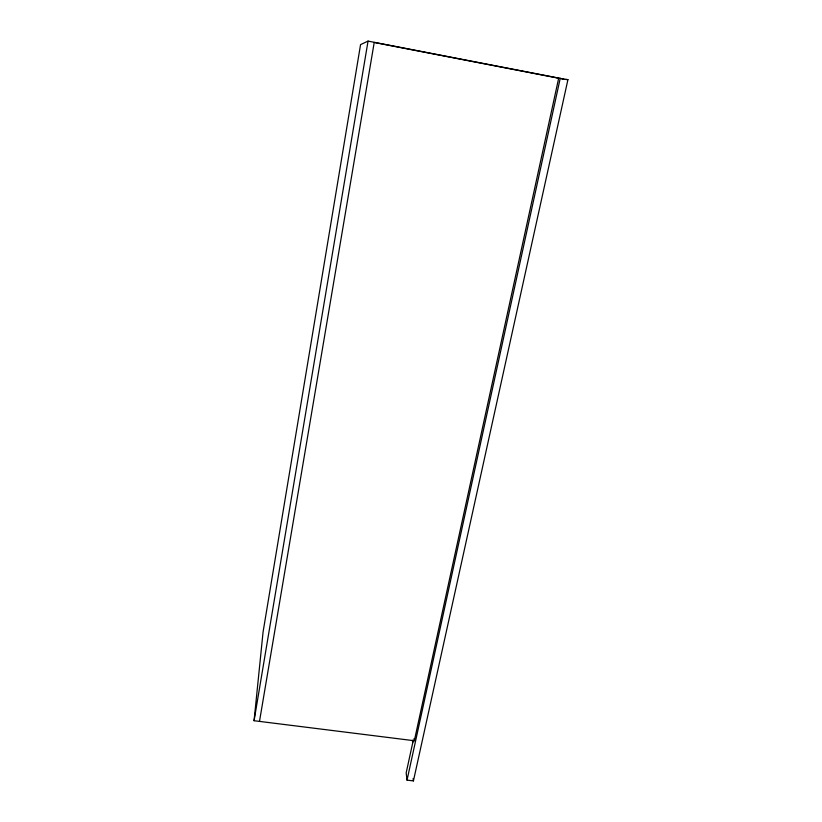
<?xml version="1.0" encoding="UTF-8"?>
<svg xmlns="http://www.w3.org/2000/svg" width="822" height="822" viewBox="0 0 822 822"><rect width="100%" height="100%" fill="white"/><g stroke="black" fill="none" stroke-linecap="round" stroke-linejoin="round"><path stroke-width="1.23" d="M254.07 720.719L263.071 632.026L360.56 44.624L368.05 41.1L558.713 78.059L414.329 740.745L254.07 720.719L368.05 41.1M259.495 721.397L374.216 42.477L559.494 78.398M413.261 740.293L406.171 772.906L407.034 780.129L413.425 780.9L567.93 79.642L557.337 77.977M407.034 780.129L560.265 78.162M565.916 79.508L567.93 79.642M561.662 78.82L563.82 79.241M414.041 738.67L414.329 740.745M412.377 740.262L412.716 742.79M413.117 778.496L413.425 780.9"/></g></svg>
